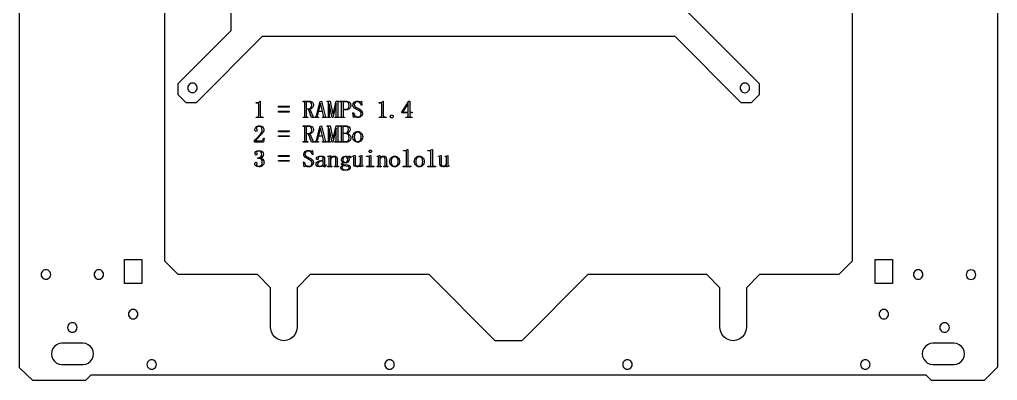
# Model space of a CAD drawing. Header units: millimetres. Extents: x -310 to 310, y -185 to 185.
# Drawn here: x -310.5 to 59.5, y -185 to -48.7 of the extents above; entities that cross this region are included whole.
import ezdxf

# ---------------------------------------------------------------- set-up
doc = ezdxf.new("R2010")
doc.units = ezdxf.units.MM
doc.header["$MEASUREMENT"] = 0

msp = doc.modelspace()

# ---------------------------------------------------------------- linework, layer by layer
for points in [[(-305.47, -185.03), (-310.47, -180.22), (-310.47, 179.97), (-305.47, 184.97), (54.53, 184.97), (59.53, 179.97), (59.53, -180.03), (54.53, -185.03), (34.53, -185.03), (32.53, -183.03), (-283.47, -183.03), (-285.47, -185.03)], [(-246.79, -74.04), (-246.85, -74.5), (-246.8, -74.97), (-246.62, -75.4), (-246.34, -75.78), (-245.97, -76.07), (-245.54, -76.25), (-245.07, -76.32), (-244.61, -76.27), (-244.17, -76.09), (-243.79, -75.81), (-243.5, -75.44), (-243.32, -75.01), (-243.25, -74.54), (-243.31, -74.08), (-243.48, -73.64), (-243.77, -73.26), (-244.13, -72.97), (-244.57, -72.79), (-245.03, -72.72), (-245.5, -72.78), (-245.93, -72.95), (-246.31, -73.23), (-246.6, -73.6)], [(-34.47, -75.44), (-34.29, -75.01), (-34.23, -74.54), (-34.29, -74.08), (-34.47, -73.64), (-34.76, -73.27), (-35.13, -72.98), (-35.57, -72.8), (-36.03, -72.74), (-36.5, -72.8), (-36.93, -72.98), (-37.3, -73.27), (-37.59, -73.64), (-37.77, -74.08), (-37.83, -74.54), (-37.77, -75.01), (-37.59, -75.44), (-37.3, -75.82), (-36.93, -76.1), (-36.5, -76.28), (-36.03, -76.34), (-35.57, -76.28), (-35.13, -76.1), (-34.76, -75.82)], [(-219.38, -79.53), (-219.38, -84.95), (-219.34, -85.2), (-219.21, -85.38), (-219, -85.49), (-218.69, -85.53), (-218.33, -85.53), (-218.33, -85.75), (-220.98, -85.75), (-220.98, -85.53), (-220.66, -85.53), (-220.35, -85.49), (-220.14, -85.38), (-220.01, -85.2), (-219.97, -84.95), (-219.97, -80.66), (-220.06, -80.41), (-220.33, -80.33), (-220.98, -80.33), (-220.98, -80.11), (-220.66, -80.11), (-220.27, -80.07), (-219.96, -79.97), (-219.71, -79.78), (-219.53, -79.53)], [(-201.06, -79.53), (-200.63, -79.56), (-200.26, -79.64), (-199.94, -79.77), (-199.67, -79.97), (-199.4, -80.4), (-199.31, -80.98), (-199.41, -81.6), (-199.54, -81.86), (-199.71, -82.07), (-200.14, -82.4), (-200.62, -82.58), (-199.53, -85.27), (-199.37, -85.47), (-199.17, -85.53), (-198.95, -85.53), (-198.95, -85.75), (-199.97, -85.75), (-201.17, -82.62), (-202, -82.62), (-202, -85.24), (-201.92, -85.46), (-201.67, -85.53), (-201.46, -85.53), (-201.46, -85.75), (-203.13, -85.75), (-203.13, -85.53), (-202.91, -85.53), (-202.67, -85.46), (-202.58, -85.24), (-202.58, -80.04), (-202.67, -79.82), (-202.91, -79.75), (-203.13, -79.75), (-203.13, -79.53)], [(-202, -82.4), (-201.2, -82.4), (-200.67, -82.31), (-200.26, -82.04), (-200.01, -81.63), (-199.93, -81.06), (-200.01, -80.48), (-200.26, -80.07), (-200.69, -79.83), (-201.27, -79.75), (-201.67, -79.75), (-201.92, -79.82), (-202, -80.04)], [(-195.82, -83.49), (-197.46, -83.49), (-197.78, -84.8), (-197.83, -85.12), (-197.79, -85.35), (-197.67, -85.48), (-197.46, -85.53), (-197.35, -85.53), (-197.35, -85.75), (-198.69, -85.75), (-198.69, -85.53), (-198.58, -85.53), (-198.36, -85.43), (-198.18, -85.13), (-196.77, -79.71), (-196.22, -79.53), (-194.84, -85.13), (-194.66, -85.43), (-194.4, -85.53), (-194.29, -85.53), (-194.29, -85.75), (-195.86, -85.75), (-195.86, -85.53), (-195.71, -85.53), (-195.55, -85.5), (-195.45, -85.4), (-195.42, -85.24), (-195.46, -85.02)], [(-196.58, -80.26), (-196.62, -80.26), (-197.38, -83.27), (-195.86, -83.27)], [(-190.04, -85.24), (-189.96, -85.46), (-189.71, -85.53), (-189.57, -85.53), (-189.57, -85.75), (-191.13, -85.75), (-191.13, -85.53), (-190.95, -85.53), (-190.7, -85.46), (-190.62, -85.24), (-190.62, -80.47), (-190.69, -80.47), (-191.93, -85.75), (-192.15, -85.75), (-193.27, -80.58), (-193.35, -80.58), (-193.35, -85.24), (-193.27, -85.46), (-193.02, -85.53), (-192.91, -85.53), (-192.91, -85.75), (-194, -85.75), (-194, -85.53), (-193.89, -85.53), (-193.65, -85.46), (-193.57, -85.24), (-193.57, -80.04), (-193.65, -79.82), (-193.89, -79.75), (-194.04, -79.75), (-194.04, -79.53), (-192.98, -79.53), (-191.93, -84.4), (-191.86, -84.4), (-190.73, -79.53), (-189.57, -79.53), (-189.57, -79.75), (-189.71, -79.75), (-189.96, -79.82), (-190.04, -80.04)], [(-188.07, -82.84), (-188.07, -85.24), (-187.99, -85.46), (-187.75, -85.53), (-187.49, -85.53), (-187.49, -85.75), (-189.24, -85.75), (-189.24, -85.53), (-188.98, -85.53), (-188.74, -85.46), (-188.66, -85.24), (-188.66, -80.04), (-188.74, -79.82), (-188.98, -79.75), (-189.2, -79.75), (-189.2, -79.53), (-187.06, -79.53), (-186.61, -79.56), (-186.22, -79.65), (-185.88, -79.79), (-185.6, -80), (-185.41, -80.24), (-185.27, -80.5), (-185.17, -81.13), (-185.27, -81.78), (-185.41, -82.06), (-185.6, -82.29), (-185.89, -82.53), (-186.21, -82.7), (-186.56, -82.8), (-186.95, -82.84)], [(-187.17, -82.62), (-186.61, -82.53), (-186.18, -82.26), (-186.01, -82.05), (-185.88, -81.8), (-185.78, -81.17), (-185.88, -80.53), (-186.01, -80.28), (-186.18, -80.07), (-186.37, -79.93), (-186.61, -79.83), (-187.24, -79.75), (-187.75, -79.75), (-187.99, -79.82), (-188.07, -80.04), (-188.07, -82.62)], [(-181.2, -84.15), (-181.28, -83.82), (-181.53, -83.49), (-182.1, -83.03), (-182.8, -82.66), (-183.47, -82.34), (-183.93, -82.04), (-184.1, -81.85), (-184.23, -81.63), (-184.33, -81.06), (-184.3, -80.76), (-184.21, -80.47), (-183.86, -79.97), (-183.61, -79.77), (-183.32, -79.64), (-182.98, -79.56), (-182.58, -79.53), (-182.2, -79.57), (-181.86, -79.67), (-181.42, -79.78), (-181.24, -79.72), (-181.06, -79.53), (-180.91, -81.02), (-181.13, -81.13), (-181.42, -80.49), (-181.71, -80.11), (-182.13, -79.87), (-182.66, -79.78), (-183.16, -79.85), (-183.49, -80.04), (-183.77, -80.42), (-183.86, -80.91), (-183.77, -81.36), (-183.49, -81.67), (-182.51, -82.15), (-181.7, -82.58), (-181.09, -83.09), (-180.79, -83.57), (-180.69, -84.15), (-180.72, -84.46), (-180.81, -84.76), (-180.96, -85.03), (-181.17, -85.27), (-181.42, -85.48), (-181.73, -85.63), (-182.08, -85.72), (-182.47, -85.75), (-182.88, -85.71), (-183.24, -85.6), (-183.64, -85.49), (-183.87, -85.56), (-184.11, -85.75), (-184.4, -83.97), (-184.18, -83.86), (-183.89, -84.66), (-183.6, -85.09), (-183.37, -85.27), (-183.09, -85.39), (-182.44, -85.49), (-181.93, -85.42), (-181.57, -85.2), (-181.41, -85.01), (-181.29, -84.77)], [(-172.84, -79.53), (-172.84, -84.95), (-172.8, -85.2), (-172.67, -85.38), (-172.45, -85.49), (-172.15, -85.53), (-171.78, -85.53), (-171.78, -85.75), (-174.44, -85.75), (-174.44, -85.53), (-174.11, -85.53), (-173.81, -85.49), (-173.59, -85.38), (-173.46, -85.2), (-173.42, -84.95), (-173.42, -80.66), (-173.51, -80.41), (-173.78, -80.33), (-174.44, -80.33), (-174.44, -80.11), (-174.11, -80.11), (-173.73, -80.07), (-173.41, -79.97), (-173.16, -79.78), (-172.98, -79.53)], [(-162.84, -85.06), (-162.8, -85.26), (-162.7, -85.41), (-162.53, -85.5), (-162.29, -85.53), (-161.97, -85.53), (-161.97, -85.75), (-164.37, -85.75), (-164.37, -85.53), (-163.97, -85.53), (-163.73, -85.5), (-163.56, -85.41), (-163.45, -85.26), (-163.42, -85.06), (-163.42, -83.93), (-165.86, -83.93), (-165.86, -83.75), (-163.2, -79.53), (-162.84, -79.53), (-162.84, -83.71), (-161.86, -83.71), (-161.86, -83.93), (-162.84, -83.93)], [(-163.46, -80.44), (-165.53, -83.71), (-163.42, -83.71), (-163.42, -80.44)], [(-212.44, -81.78), (-212.44, -81.46), (-208.4, -81.46), (-208.4, -81.78)], [(-212.44, -83.64), (-212.44, -83.31), (-208.4, -83.31), (-208.4, -83.64)], [(-169.27, -85.67), (-169.47, -85.81), (-169.67, -85.86), (-169.88, -85.81), (-170.07, -85.67), (-170.18, -85.51), (-170.22, -85.31), (-170.18, -85.11), (-170.07, -84.95), (-169.88, -84.81), (-169.67, -84.77), (-169.47, -84.81), (-169.27, -84.95), (-169.17, -85.11), (-169.13, -85.31), (-169.17, -85.51)], [(-219.86, -92.55), (-219.33, -91.98), (-218.96, -91.44), (-218.73, -90.92), (-218.66, -90.44), (-218.75, -89.81), (-218.86, -89.57), (-219.02, -89.38), (-219.37, -89.17), (-219.82, -89.09), (-220.28, -89.17), (-220.66, -89.38), (-220.82, -89.63), (-220.87, -89.93), (-220.84, -90.13), (-220.73, -90.29), (-220.65, -90.42), (-220.62, -90.58), (-220.71, -90.86), (-220.98, -90.95), (-221.17, -90.92), (-221.31, -90.84), (-221.42, -90.66), (-221.46, -90.4), (-221.36, -89.81), (-221.06, -89.35), (-220.77, -89.12), (-220.46, -88.97), (-220.12, -88.87), (-219.75, -88.84), (-219.35, -88.87), (-219.01, -88.95), (-218.72, -89.08), (-218.47, -89.27), (-218.28, -89.51), (-218.15, -89.77), (-218.04, -90.37), (-218.09, -90.78), (-218.25, -91.19), (-218.51, -91.6), (-218.87, -92), (-220.5, -93.65), (-220.95, -94.18), (-221.17, -94.51), (-219.02, -94.51), (-218.72, -94.45), (-218.48, -94.26), (-218.3, -93.94), (-218.18, -93.49), (-217.97, -93.49), (-218.18, -95.06), (-221.57, -95.06), (-221.57, -94.58), (-221.34, -94.2), (-220.97, -93.73)], [(-212.44, -91.09), (-212.44, -90.77), (-208.4, -90.77), (-208.4, -91.09)], [(-201.06, -88.84), (-200.63, -88.87), (-200.26, -88.95), (-199.94, -89.08), (-199.67, -89.27), (-199.4, -89.71), (-199.31, -90.29), (-199.41, -90.91), (-199.54, -91.17), (-199.71, -91.38), (-200.14, -91.71), (-200.62, -91.89), (-199.53, -94.58), (-199.37, -94.77), (-199.17, -94.84), (-198.95, -94.84), (-198.95, -95.06), (-199.97, -95.06), (-201.17, -91.93), (-202, -91.93), (-202, -94.55), (-201.92, -94.77), (-201.67, -94.84), (-201.46, -94.84), (-201.46, -95.06), (-203.13, -95.06), (-203.13, -94.84), (-202.91, -94.84), (-202.67, -94.77), (-202.58, -94.55), (-202.58, -89.35), (-202.67, -89.13), (-202.91, -89.06), (-203.13, -89.06), (-203.13, -88.84)], [(-202, -91.71), (-201.2, -91.71), (-200.67, -91.62), (-200.26, -91.35), (-200.01, -90.94), (-199.93, -90.37), (-200.01, -89.79), (-200.26, -89.38), (-200.69, -89.14), (-201.27, -89.06), (-201.67, -89.06), (-201.92, -89.13), (-202, -89.35)], [(-195.82, -92.8), (-197.46, -92.8), (-197.78, -94.11), (-197.83, -94.43), (-197.79, -94.66), (-197.67, -94.79), (-197.46, -94.84), (-197.35, -94.84), (-197.35, -95.06), (-198.69, -95.06), (-198.69, -94.84), (-198.58, -94.84), (-198.36, -94.74), (-198.18, -94.44), (-196.77, -89.02), (-196.22, -88.84), (-194.84, -94.44), (-194.66, -94.74), (-194.4, -94.84), (-194.29, -94.84), (-194.29, -95.06), (-195.86, -95.06), (-195.86, -94.84), (-195.71, -94.84), (-195.55, -94.81), (-195.45, -94.71), (-195.42, -94.55), (-195.46, -94.33)], [(-196.58, -89.57), (-196.62, -89.57), (-197.38, -92.58), (-195.86, -92.58)], [(-190.04, -94.55), (-189.96, -94.77), (-189.71, -94.84), (-189.57, -94.84), (-189.57, -95.06), (-191.13, -95.06), (-191.13, -94.84), (-190.95, -94.84), (-190.7, -94.77), (-190.62, -94.55), (-190.62, -89.78), (-190.69, -89.78), (-191.93, -95.06), (-192.15, -95.06), (-193.27, -89.89), (-193.35, -89.89), (-193.35, -94.55), (-193.27, -94.77), (-193.02, -94.84), (-192.91, -94.84), (-192.91, -95.06), (-194, -95.06), (-194, -94.84), (-193.89, -94.84), (-193.65, -94.77), (-193.57, -94.55), (-193.57, -89.35), (-193.65, -89.13), (-193.89, -89.06), (-194.04, -89.06), (-194.04, -88.84), (-192.98, -88.84), (-191.93, -93.71), (-191.86, -93.71), (-190.73, -88.84), (-189.57, -88.84), (-189.57, -89.06), (-189.71, -89.06), (-189.96, -89.13), (-190.04, -89.35)], [(-189.31, -95.06), (-189.31, -94.84), (-189.02, -94.84), (-188.77, -94.77), (-188.69, -94.55), (-188.69, -89.35), (-188.77, -89.13), (-189.02, -89.06), (-189.24, -89.06), (-189.24, -88.84), (-187.13, -88.84), (-186.7, -88.87), (-186.33, -88.95), (-186.01, -89.08), (-185.75, -89.27), (-185.5, -89.68), (-185.42, -90.26), (-185.52, -90.81), (-185.82, -91.24), (-186.11, -91.46), (-186.55, -91.67), (-186, -91.93), (-185.6, -92.26), (-185.4, -92.51), (-185.25, -92.79), (-185.16, -93.11), (-185.13, -93.46), (-185.16, -93.79), (-185.25, -94.08), (-185.4, -94.35), (-185.6, -94.58), (-185.86, -94.79), (-186.16, -94.94), (-186.5, -95.03), (-186.87, -95.06)], [(-187.17, -91.6), (-186.77, -91.5), (-186.37, -91.2), (-186.12, -90.82), (-186.04, -90.26), (-186.1, -89.76), (-186.29, -89.42), (-186.76, -89.15), (-187.35, -89.06), (-187.78, -89.06), (-188.03, -89.13), (-188.11, -89.35), (-188.11, -91.6)], [(-187.13, -94.84), (-186.63, -94.76), (-186.22, -94.51), (-186.05, -94.29), (-185.92, -94.03), (-185.82, -93.38), (-185.91, -92.69), (-186.02, -92.43), (-186.18, -92.22), (-186.4, -92.04), (-186.66, -91.92), (-187.27, -91.82), (-188.11, -91.82), (-188.11, -94.55), (-188.03, -94.77), (-187.78, -94.84)], [(-182.51, -90.98), (-182.16, -91.01), (-181.85, -91.1), (-181.56, -91.25), (-181.31, -91.46), (-181.01, -91.81), (-180.79, -92.19), (-180.66, -92.59), (-180.62, -93.02), (-180.66, -93.47), (-180.78, -93.88), (-180.99, -94.25), (-181.27, -94.58), (-181.53, -94.79), (-181.82, -94.94), (-182.15, -95.03), (-182.51, -95.06), (-182.86, -95.03), (-183.17, -94.94), (-183.46, -94.79), (-183.71, -94.58), (-184.01, -94.24), (-184.23, -93.87), (-184.36, -93.46), (-184.4, -93.02), (-184.36, -92.6), (-184.24, -92.2), (-184.03, -91.83), (-183.75, -91.49), (-183.48, -91.27), (-183.18, -91.11), (-182.86, -91.02)], [(-182.51, -91.24), (-182.96, -91.33), (-183.35, -91.6), (-183.55, -91.86), (-183.7, -92.18), (-183.79, -92.58), (-183.82, -93.06), (-183.79, -93.53), (-183.7, -93.93), (-183.55, -94.26), (-183.35, -94.51), (-182.97, -94.76), (-182.51, -94.84), (-182.05, -94.76), (-181.67, -94.51), (-181.47, -94.26), (-181.32, -93.93), (-181.23, -93.53), (-181.2, -93.06), (-181.23, -92.58), (-181.32, -92.18), (-181.47, -91.86), (-181.67, -91.6), (-182.07, -91.33)], [(-212.44, -92.95), (-212.44, -92.62), (-208.4, -92.62), (-208.4, -92.95)], [(-219.35, -101.02), (-218.84, -101.23), (-218.47, -101.49), (-218.09, -102.03), (-218, -102.32), (-217.97, -102.62), (-218, -102.97), (-218.1, -103.29), (-218.27, -103.59), (-218.51, -103.86), (-218.79, -104.08), (-219.11, -104.24), (-219.48, -104.33), (-219.89, -104.37), (-220.57, -104.27), (-220.85, -104.14), (-221.09, -103.97), (-221.39, -103.58), (-221.49, -103.17), (-221.46, -102.94), (-221.35, -102.77), (-221.2, -102.66), (-221.06, -102.62), (-220.8, -102.73), (-220.69, -102.88), (-220.66, -103.06), (-220.69, -103.27), (-220.8, -103.6), (-220.77, -103.75), (-220.66, -103.89), (-220.35, -104.06), (-219.93, -104.11), (-219.41, -104.03), (-219.02, -103.78), (-218.85, -103.57), (-218.72, -103.29), (-218.62, -102.55), (-218.71, -101.97), (-218.98, -101.53), (-219.2, -101.37), (-219.48, -101.26), (-220.26, -101.17), (-220.26, -100.91), (-219.64, -100.83), (-219.19, -100.6), (-218.93, -100.22), (-218.84, -99.67), (-218.92, -99.12), (-219.17, -98.69), (-219.51, -98.47), (-219.97, -98.4), (-220.35, -98.47), (-220.69, -98.69), (-220.8, -98.95), (-220.73, -99.24), (-220.66, -99.49), (-220.74, -99.79), (-220.84, -99.87), (-220.98, -99.89), (-221.24, -99.78), (-221.35, -99.61), (-221.38, -99.38), (-221.3, -98.95), (-221.06, -98.58), (-220.8, -98.39), (-220.51, -98.26), (-219.82, -98.15), (-219.17, -98.26), (-218.89, -98.39), (-218.66, -98.58), (-218.33, -99.05), (-218.22, -99.57), (-218.29, -100.05), (-218.5, -100.46), (-218.85, -100.78)], [(-199.82, -102.77), (-199.9, -102.44), (-200.15, -102.11), (-200.72, -101.65), (-201.42, -101.27), (-202.08, -100.96), (-202.55, -100.66), (-202.72, -100.47), (-202.85, -100.25), (-202.95, -99.67), (-202.92, -99.37), (-202.83, -99.09), (-202.47, -98.58), (-202.23, -98.39), (-201.94, -98.26), (-201.6, -98.17), (-201.2, -98.15), (-200.82, -98.18), (-200.47, -98.29), (-200.04, -98.4), (-199.86, -98.34), (-199.67, -98.15), (-199.53, -99.64), (-199.75, -99.75), (-200.04, -99.11), (-200.33, -98.73), (-200.75, -98.48), (-201.27, -98.4), (-201.77, -98.47), (-202.11, -98.66), (-202.38, -99.04), (-202.47, -99.53), (-202.38, -99.97), (-202.11, -100.29), (-201.13, -100.77), (-200.32, -101.2), (-199.71, -101.71), (-199.41, -102.19), (-199.31, -102.77), (-199.34, -103.08), (-199.43, -103.37), (-199.58, -103.64), (-199.78, -103.89), (-200.04, -104.1), (-200.35, -104.25), (-200.7, -104.34), (-201.09, -104.37), (-201.5, -104.33), (-201.86, -104.22), (-202.26, -104.11), (-202.48, -104.17), (-202.73, -104.37), (-203.02, -102.58), (-202.8, -102.47), (-202.51, -103.27), (-202.22, -103.71), (-201.98, -103.89), (-201.71, -104.01), (-201.06, -104.11), (-200.55, -104.04), (-200.18, -103.82), (-200.02, -103.63), (-199.91, -103.39)], [(-177.46, -98.22), (-177.35, -98.37), (-177.31, -98.51), (-177.35, -98.68), (-177.46, -98.84), (-177.61, -98.95), (-177.78, -98.98), (-177.96, -98.95), (-178.11, -98.84), (-178.22, -98.68), (-178.26, -98.51), (-178.22, -98.37), (-178.11, -98.22), (-177.96, -98.11), (-177.78, -98.07), (-177.61, -98.11)], [(-164.84, -98.15), (-164.24, -98.07), (-163.67, -97.86), (-163.6, -97.86), (-163.6, -103.86), (-163.52, -104.07), (-163.27, -104.15), (-162.44, -104.15), (-162.44, -104.37), (-165.27, -104.37), (-165.27, -104.15), (-164.44, -104.15), (-164.19, -104.07), (-164.11, -103.86), (-164.11, -98.66), (-164.19, -98.44), (-164.44, -98.37), (-165.24, -98.37), (-165.24, -98.15)], [(-155.53, -98.15), (-154.93, -98.07), (-154.37, -97.86), (-154.29, -97.86), (-154.29, -103.86), (-154.21, -104.07), (-153.97, -104.15), (-153.13, -104.15), (-153.13, -104.37), (-155.97, -104.37), (-155.97, -104.15), (-155.13, -104.15), (-154.88, -104.07), (-154.8, -103.86), (-154.8, -98.66), (-154.88, -98.44), (-155.13, -98.37), (-155.93, -98.37), (-155.93, -98.15)], [(-212.44, -100.4), (-212.44, -100.07), (-208.4, -100.07), (-208.4, -100.4)], [(-212.44, -102.26), (-212.44, -101.93), (-208.4, -101.93), (-208.4, -102.26)], [(-195.57, -103.89), (-196.28, -104.25), (-196.98, -104.37), (-197.59, -104.28), (-198.04, -104.04), (-198.28, -103.73), (-198.37, -103.38), (-198.27, -103.01), (-197.97, -102.62), (-197.61, -102.36), (-197.09, -102.12), (-196.41, -101.9), (-195.57, -101.71), (-195.57, -101.2), (-195.61, -100.91), (-195.75, -100.69), (-196.02, -100.56), (-196.47, -100.51), (-196.96, -100.56), (-197.31, -100.69), (-197.53, -100.91), (-197.53, -101.13), (-197.49, -101.26), (-197.53, -101.42), (-197.64, -101.53), (-197.82, -101.57), (-198.07, -101.47), (-198.15, -101.2), (-198.09, -100.96), (-197.93, -100.73), (-197.68, -100.54), (-197.36, -100.4), (-196.97, -100.32), (-196.51, -100.29), (-195.77, -100.37), (-195.51, -100.48), (-195.31, -100.62), (-195.12, -100.91), (-195.06, -101.27), (-195.06, -103.97), (-195.02, -104.07), (-194.91, -104.11), (-194.79, -104), (-194.66, -103.67), (-194.47, -103.6), (-194.58, -103.94), (-194.72, -104.17), (-194.89, -104.32), (-195.09, -104.37), (-195.26, -104.34), (-195.39, -104.25)], [(-195.57, -101.97), (-196.71, -102.29), (-197.11, -102.48), (-197.38, -102.69), (-197.66, -103.05), (-197.75, -103.38), (-197.68, -103.66), (-197.49, -103.89), (-197.22, -104.06), (-196.91, -104.11), (-196.27, -103.99), (-195.57, -103.64)], [(-193.31, -100.73), (-193.36, -100.57), (-193.49, -100.51), (-193.78, -100.51), (-193.78, -100.29), (-193.53, -100.29), (-193.2, -100.25), (-192.87, -100.11), (-192.8, -100.11), (-192.8, -101.02), (-192.49, -100.7), (-192.16, -100.47), (-191.81, -100.34), (-191.46, -100.29), (-190.93, -100.37), (-190.56, -100.62), (-190.33, -101.03), (-190.26, -101.6), (-190.26, -103.86), (-190.17, -104.07), (-189.93, -104.15), (-189.75, -104.15), (-189.75, -104.37), (-191.27, -104.37), (-191.27, -104.15), (-191.09, -104.15), (-190.85, -104.07), (-190.77, -103.86), (-190.77, -101.49), (-190.82, -101.09), (-190.97, -100.81), (-191.24, -100.64), (-191.6, -100.58), (-191.92, -100.64), (-192.23, -100.79), (-192.52, -101.05), (-192.8, -101.42), (-192.8, -103.86), (-192.72, -104.07), (-192.47, -104.15), (-192.29, -104.15), (-192.29, -104.37), (-193.82, -104.37), (-193.82, -104.15), (-193.64, -104.15), (-193.39, -104.07), (-193.31, -103.86)], [(-187.93, -103.42), (-186.4, -103.64), (-185.94, -103.75), (-185.61, -103.96), (-185.41, -104.24), (-185.35, -104.62), (-185.42, -104.94), (-185.64, -105.24), (-185.9, -105.43), (-186.26, -105.57), (-186.7, -105.65), (-187.24, -105.67), (-187.71, -105.65), (-188.11, -105.57), (-188.44, -105.43), (-188.69, -105.24), (-188.88, -104.97), (-188.95, -104.69), (-188.9, -104.46), (-188.76, -104.25), (-188.52, -104.04), (-188.18, -103.86), (-188.54, -103.57), (-188.63, -103.41), (-188.66, -103.24), (-188.53, -102.98), (-188.15, -102.66), (-188.39, -102.43), (-188.56, -102.19), (-188.66, -101.94), (-188.69, -101.67), (-188.58, -101.16), (-188.26, -100.69), (-187.8, -100.39), (-187.24, -100.29), (-186.69, -100.37), (-186.22, -100.62), (-185.78, -100.37), (-185.49, -100.29), (-185.2, -100.37), (-185.09, -100.62), (-185.16, -100.84), (-185.35, -100.91), (-185.53, -100.87), (-185.64, -100.73), (-185.69, -100.67), (-185.78, -100.66), (-186.07, -100.8), (-185.86, -101.22), (-185.78, -101.67), (-185.89, -102.11), (-186.22, -102.55), (-186.66, -102.82), (-187.24, -102.91), (-187.63, -102.87), (-187.93, -102.77), (-188.15, -102.94), (-188.22, -103.09), (-188.15, -103.32)], [(-187.24, -100.51), (-187.58, -100.58), (-187.89, -100.8), (-188.11, -101.17), (-188.18, -101.67), (-188.11, -102.07), (-187.89, -102.4), (-187.58, -102.62), (-187.24, -102.69), (-186.89, -102.62), (-186.58, -102.4), (-186.37, -102.07), (-186.29, -101.67), (-186.37, -101.17), (-186.58, -100.8), (-186.89, -100.58)], [(-183.53, -103.09), (-183.48, -103.55), (-183.35, -103.82), (-183.09, -103.96), (-182.77, -104), (-182.25, -103.93), (-181.86, -103.71), (-181.66, -103.47), (-181.49, -103.13), (-181.49, -100.84), (-181.57, -100.59), (-181.82, -100.51), (-182, -100.51), (-182, -100.29), (-181.82, -100.29), (-181.43, -100.23), (-181.06, -100.04), (-180.98, -100.04), (-180.98, -103.64), (-180.9, -103.86), (-180.66, -103.93), (-180.44, -103.93), (-180.44, -104.15), (-180.66, -104.15), (-181.03, -104.2), (-181.42, -104.37), (-181.49, -104.37), (-181.49, -103.6), (-181.74, -103.94), (-182.06, -104.17), (-182.43, -104.32), (-182.87, -104.37), (-183.34, -104.29), (-183.71, -104.07), (-183.96, -103.69), (-184.04, -103.13), (-184.04, -100.84), (-184.12, -100.59), (-184.37, -100.51), (-184.55, -100.51), (-184.55, -100.29), (-184.37, -100.29), (-183.97, -100.23), (-183.6, -100.04), (-183.53, -100.04)], [(-178.07, -100.84), (-178.16, -100.59), (-178.4, -100.51), (-179.17, -100.51), (-179.17, -100.29), (-178.8, -100.29), (-178.2, -100.23), (-177.64, -100.04), (-177.57, -100.04), (-177.57, -103.86), (-177.48, -104.07), (-177.24, -104.15), (-176.47, -104.15), (-176.47, -104.37), (-179.17, -104.37), (-179.17, -104.15), (-178.4, -104.15), (-178.16, -104.07), (-178.07, -103.86)], [(-174.69, -100.73), (-174.74, -100.57), (-174.87, -100.51), (-175.17, -100.51), (-175.17, -100.29), (-174.91, -100.29), (-174.58, -100.25), (-174.26, -100.11), (-174.18, -100.11), (-174.18, -101.02), (-173.87, -100.7), (-173.54, -100.47), (-173.2, -100.34), (-172.84, -100.29), (-172.31, -100.37), (-171.94, -100.62), (-171.71, -101.03), (-171.64, -101.6), (-171.64, -103.86), (-171.56, -104.07), (-171.31, -104.15), (-171.13, -104.15), (-171.13, -104.37), (-172.66, -104.37), (-172.66, -104.15), (-172.47, -104.15), (-172.23, -104.07), (-172.15, -103.86), (-172.15, -101.49), (-172.2, -101.09), (-172.36, -100.81), (-172.62, -100.64), (-172.98, -100.58), (-173.3, -100.64), (-173.61, -100.79), (-173.9, -101.05), (-174.18, -101.42), (-174.18, -103.86), (-174.1, -104.07), (-173.86, -104.15), (-173.67, -104.15), (-173.67, -104.37), (-175.2, -104.37), (-175.2, -104.15), (-175.02, -104.15), (-174.77, -104.07), (-174.69, -103.86)], [(-168.55, -100.29), (-168.2, -100.32), (-167.88, -100.41), (-167.6, -100.56), (-167.35, -100.77), (-167.05, -101.12), (-166.83, -101.5), (-166.7, -101.9), (-166.66, -102.33), (-166.7, -102.78), (-166.82, -103.19), (-167.02, -103.56), (-167.31, -103.89), (-167.57, -104.1), (-167.86, -104.25), (-168.18, -104.34), (-168.55, -104.37), (-168.9, -104.34), (-169.21, -104.25), (-169.5, -104.1), (-169.75, -103.89), (-170.05, -103.55), (-170.27, -103.17), (-170.4, -102.77), (-170.44, -102.33), (-170.4, -101.91), (-170.27, -101.51), (-170.07, -101.14), (-169.78, -100.8), (-169.52, -100.58), (-169.22, -100.42), (-168.9, -100.32)], [(-168.55, -100.55), (-168.99, -100.64), (-169.38, -100.91), (-169.59, -101.17), (-169.74, -101.49), (-169.83, -101.89), (-169.86, -102.37), (-169.83, -102.84), (-169.74, -103.24), (-169.59, -103.57), (-169.38, -103.82), (-169.01, -104.07), (-168.55, -104.15), (-168.08, -104.07), (-167.71, -103.82), (-167.5, -103.57), (-167.36, -103.24), (-167.27, -102.84), (-167.24, -102.37), (-167.27, -101.89), (-167.36, -101.49), (-167.5, -101.17), (-167.71, -100.91), (-168.1, -100.64)], [(-159.24, -100.29), (-158.89, -100.32), (-158.57, -100.41), (-158.29, -100.56), (-158.04, -100.77), (-157.74, -101.12), (-157.52, -101.5), (-157.39, -101.9), (-157.35, -102.33), (-157.39, -102.78), (-157.51, -103.19), (-157.72, -103.56), (-158, -103.89), (-158.26, -104.1), (-158.55, -104.25), (-158.87, -104.34), (-159.24, -104.37), (-159.59, -104.34), (-159.9, -104.25), (-160.19, -104.1), (-160.44, -103.89), (-160.74, -103.55), (-160.96, -103.17), (-161.09, -102.77), (-161.13, -102.33), (-161.09, -101.91), (-160.97, -101.51), (-160.76, -101.14), (-160.47, -100.8), (-160.21, -100.58), (-159.91, -100.42), (-159.59, -100.32)], [(-159.24, -100.55), (-159.68, -100.64), (-160.07, -100.91), (-160.28, -101.17), (-160.43, -101.49), (-160.52, -101.89), (-160.55, -102.37), (-160.52, -102.84), (-160.43, -103.24), (-160.28, -103.57), (-160.07, -103.82), (-159.7, -104.07), (-159.24, -104.15), (-158.77, -104.07), (-158.4, -103.82), (-158.2, -103.57), (-158.05, -103.24), (-157.96, -102.84), (-157.93, -102.37), (-157.96, -101.89), (-158.05, -101.49), (-158.2, -101.17), (-158.4, -100.91), (-158.79, -100.64)], [(-150.95, -103.09), (-150.9, -103.55), (-150.77, -103.82), (-150.51, -103.96), (-150.18, -104), (-149.67, -103.93), (-149.27, -103.71), (-149.07, -103.47), (-148.91, -103.13), (-148.91, -100.84), (-148.99, -100.59), (-149.24, -100.51), (-149.42, -100.51), (-149.42, -100.29), (-149.24, -100.29), (-148.85, -100.23), (-148.47, -100.04), (-148.4, -100.04), (-148.4, -103.64), (-148.32, -103.86), (-148.07, -103.93), (-147.86, -103.93), (-147.86, -104.15), (-148.07, -104.15), (-148.45, -104.2), (-148.84, -104.37), (-148.91, -104.37), (-148.91, -103.6), (-149.16, -103.94), (-149.47, -104.17), (-149.85, -104.32), (-150.29, -104.37), (-150.76, -104.29), (-151.13, -104.07), (-151.37, -103.69), (-151.46, -103.13), (-151.46, -100.84), (-151.54, -100.59), (-151.78, -100.51), (-151.97, -100.51), (-151.97, -100.29), (-151.78, -100.29), (-151.39, -100.23), (-151.02, -100.04), (-150.95, -100.04)], [(-186.18, -104.18), (-187.82, -103.93), (-188.11, -104.07), (-188.31, -104.25), (-188.43, -104.45), (-188.47, -104.69), (-188.42, -104.91), (-188.26, -105.13), (-188.06, -105.27), (-187.8, -105.37), (-187.09, -105.46), (-186.43, -105.37), (-186.17, -105.25), (-185.97, -105.09), (-185.86, -104.92), (-185.82, -104.69), (-185.91, -104.35), (-186.02, -104.24)], [(-270.72, -148.38), (-270.72, -139.38), (-264.22, -139.38), (-264.22, -148.38)], [(13.28, -148.38), (13.28, -139.38), (19.78, -139.38), (19.78, -148.38)], [(-299.23, -143.74), (-299.6, -143.45), (-300.04, -143.27), (-300.5, -143.21), (-300.97, -143.27), (-301.4, -143.45), (-301.78, -143.74), (-302.06, -144.11), (-302.24, -144.55), (-302.3, -145.01), (-302.24, -145.48), (-302.06, -145.91), (-301.78, -146.28), (-301.4, -146.57), (-300.97, -146.75), (-300.5, -146.81), (-300.04, -146.75), (-299.6, -146.57), (-299.23, -146.28), (-298.94, -145.91), (-298.76, -145.48), (-298.7, -145.01), (-298.76, -144.55), (-298.94, -144.11)], [(-278.69, -145.01), (-278.75, -144.55), (-278.93, -144.11), (-279.22, -143.74), (-279.59, -143.45), (-280.02, -143.27), (-280.49, -143.21), (-280.95, -143.27), (-281.39, -143.45), (-281.76, -143.74), (-282.05, -144.11), (-282.23, -144.55), (-282.29, -145.01), (-282.23, -145.48), (-282.05, -145.91), (-281.76, -146.28), (-281.39, -146.57), (-280.95, -146.75), (-280.49, -146.81), (-280.02, -146.75), (-279.59, -146.57), (-279.22, -146.28), (-278.93, -145.91), (-278.75, -145.48)], [(27.8, -144.58), (27.74, -145.04), (27.8, -145.51), (27.98, -145.94), (28.27, -146.31), (28.64, -146.6), (29.08, -146.78), (29.54, -146.84), (30.01, -146.78), (30.44, -146.6), (30.82, -146.31), (31.1, -145.94), (31.28, -145.51), (31.34, -145.04), (31.28, -144.57), (31.1, -144.14), (30.82, -143.77), (30.44, -143.48), (30.01, -143.3), (29.54, -143.24), (29.08, -143.3), (28.64, -143.48), (28.27, -143.77), (27.98, -144.14)], [(51.32, -145.09), (51.26, -144.62), (51.08, -144.19), (50.79, -143.81), (50.42, -143.53), (49.99, -143.35), (49.52, -143.29), (49.06, -143.35), (48.62, -143.53), (48.25, -143.81), (47.96, -144.19), (47.78, -144.62), (47.72, -145.09), (47.78, -145.55), (47.96, -145.99), (48.25, -146.36), (48.62, -146.64), (49.06, -146.82), (49.52, -146.89), (49.99, -146.82), (50.42, -146.64), (50.79, -146.36), (51.08, -145.99), (51.26, -145.55)], [(-266.59, -158.46), (-267.02, -158.28), (-267.49, -158.22), (-267.95, -158.28), (-268.39, -158.46), (-268.76, -158.75), (-269.05, -159.12), (-269.23, -159.56), (-269.29, -160.02), (-269.23, -160.49), (-269.05, -160.92), (-268.76, -161.29), (-268.39, -161.58), (-267.95, -161.76), (-267.49, -161.82), (-267.02, -161.76), (-266.59, -161.58), (-266.22, -161.29), (-265.93, -160.92), (-265.75, -160.49), (-265.69, -160.02), (-265.75, -159.56), (-265.93, -159.12), (-266.22, -158.75)], [(18.33, -160.03), (18.27, -159.57), (18.09, -159.13), (17.8, -158.76), (17.43, -158.47), (16.99, -158.29), (16.53, -158.23), (16.06, -158.29), (15.63, -158.47), (15.26, -158.76), (14.97, -159.13), (14.79, -159.57), (14.73, -160.03), (14.79, -160.5), (14.97, -160.93), (15.26, -161.3), (15.63, -161.59), (16.06, -161.77), (16.53, -161.83), (16.99, -161.77), (17.43, -161.59), (17.8, -161.3), (18.09, -160.93), (18.27, -160.5)], [(-292.05, -164.13), (-292.23, -164.56), (-292.3, -165.03), (-292.23, -165.49), (-292.05, -165.93), (-291.77, -166.3), (-291.4, -166.58), (-290.96, -166.76), (-290.5, -166.82), (-290.03, -166.76), (-289.6, -166.58), (-289.22, -166.3), (-288.94, -165.92), (-288.76, -165.49), (-288.7, -165.02), (-288.76, -164.56), (-288.94, -164.12), (-289.22, -163.75), (-289.6, -163.47), (-290.03, -163.29), (-290.5, -163.22), (-290.96, -163.29), (-291.4, -163.47), (-291.77, -163.75)], [(39.53, -163.26), (39.07, -163.33), (38.63, -163.51), (38.26, -163.79), (37.97, -164.16), (37.79, -164.6), (37.73, -165.06), (37.79, -165.53), (37.97, -165.96), (38.26, -166.34), (38.63, -166.62), (39.07, -166.8), (39.53, -166.86), (40, -166.8), (40.43, -166.62), (40.81, -166.34), (41.09, -165.96), (41.27, -165.53), (41.33, -165.06), (41.27, -164.6), (41.09, -164.16), (40.8, -163.79), (40.43, -163.51), (40, -163.33)], [(-285.41, -171.13), (-286.45, -171), (-294.44, -171), (-295.48, -171.13), (-296.44, -171.53), (-297.27, -172.17), (-297.91, -173), (-298.31, -173.96), (-298.44, -175), (-298.31, -176.03), (-297.91, -177), (-297.27, -177.82), (-296.44, -178.46), (-295.48, -178.86), (-294.44, -179), (-286.38, -179), (-285.41, -178.86), (-284.45, -178.46), (-283.62, -177.82), (-282.98, -177), (-282.59, -176.03), (-282.45, -175), (-282.59, -173.96), (-282.98, -173), (-283.62, -172.17), (-284.45, -171.53)], [(44.12, -171.13), (43.09, -171), (35.09, -171), (34.06, -171.13), (33.09, -171.53), (32.26, -172.17), (31.63, -173), (31.23, -173.96), (31.09, -175), (31.23, -176.03), (31.63, -177), (32.26, -177.82), (33.09, -178.46), (34.06, -178.86), (35.09, -179), (43.16, -179), (44.12, -178.86), (45.09, -178.46), (45.92, -177.82), (46.55, -177), (46.95, -176.03), (47.09, -175), (46.95, -173.96), (46.55, -173), (45.92, -172.17), (45.09, -171.53)], [(-258.67, -179.03), (-258.73, -178.57), (-258.91, -178.13), (-259.2, -177.76), (-259.57, -177.47), (-260.01, -177.29), (-260.47, -177.23), (-260.94, -177.29), (-261.37, -177.47), (-261.74, -177.76), (-262.03, -178.13), (-262.21, -178.57), (-262.27, -179.03), (-262.21, -179.5), (-262.03, -179.93), (-261.74, -180.3), (-261.37, -180.59), (-260.94, -180.77), (-260.47, -180.83), (-260.01, -180.77), (-259.57, -180.59), (-259.2, -180.3), (-258.91, -179.93), (-258.73, -179.5)], [(-168.67, -179.03), (-168.73, -178.57), (-168.91, -178.13), (-169.2, -177.76), (-169.57, -177.47), (-170.01, -177.29), (-170.47, -177.23), (-170.94, -177.29), (-171.37, -177.47), (-171.74, -177.76), (-172.03, -178.13), (-172.21, -178.57), (-172.27, -179.03), (-172.21, -179.5), (-172.03, -179.93), (-171.74, -180.3), (-171.37, -180.59), (-170.94, -180.77), (-170.47, -180.83), (-170.01, -180.77), (-169.57, -180.59), (-169.2, -180.3), (-168.91, -179.93), (-168.73, -179.5)], [(-78.67, -179.03), (-78.73, -178.57), (-78.91, -178.13), (-79.2, -177.76), (-79.57, -177.47), (-80.01, -177.29), (-80.47, -177.23), (-80.94, -177.29), (-81.37, -177.47), (-81.74, -177.76), (-82.03, -178.13), (-82.21, -178.57), (-82.27, -179.03), (-82.21, -179.5), (-82.03, -179.93), (-81.74, -180.3), (-81.37, -180.59), (-80.94, -180.77), (-80.47, -180.83), (-80.01, -180.77), (-79.57, -180.59), (-79.2, -180.3), (-78.91, -179.93), (-78.73, -179.5)], [(7.73, -179.03), (7.79, -179.5), (7.97, -179.93), (8.26, -180.3), (8.63, -180.59), (9.06, -180.77), (9.53, -180.83), (9.99, -180.77), (10.43, -180.59), (10.8, -180.3), (11.09, -179.93), (11.27, -179.5), (11.33, -179.03), (11.27, -178.57), (11.09, -178.13), (10.8, -177.76), (10.43, -177.47), (9.99, -177.29), (9.53, -177.23), (9.06, -177.29), (8.63, -177.47), (8.26, -177.76), (7.97, -178.13), (7.79, -178.57)]]:
    msp.add_lwpolyline(points, close=True)
for points in [[(4.53, 139.97), (4.53, -140.03), (-0.47, -145.03), (-30.47, -145.03), (-35.47, -150.03), (-35.47, -165.1), (-35.63, -166.33), (-36.13, -167.54), (-36.93, -168.57), (-37.97, -169.37), (-39.18, -169.87), (-40.47, -170.04), (-41.77, -169.87), (-42.98, -169.37), (-44.01, -168.57), (-44.81, -167.54), (-45.31, -166.33), (-45.47, -165.1), (-45.47, -150.03), (-50.47, -145.03), (-95.47, -145.03), (-120.47, -170.03), (-130.47, -170.03), (-155.47, -145.03), (-200.47, -145.03), (-205.47, -150.03), (-205.47, -165.1), (-205.63, -166.33), (-206.13, -167.54), (-206.93, -168.57), (-207.97, -169.37), (-209.18, -169.87), (-210.47, -170.04), (-211.77, -169.87), (-212.98, -169.37), (-214.01, -168.57), (-214.81, -167.54), (-215.31, -166.33), (-215.47, -165.1), (-215.47, -150.03), (-220.47, -145.03), (-250.47, -145.03), (-255.47, -140.03), (-255.47, 139.97)], [(-230.54, -33.03), (-230.54, -53.03), (-250.54, -73.03), (-250.54, -77.03), (-247.54, -80.03), (-243.54, -80.03), (-218.54, -55.03), (-62.54, -55.03), (-37.54, -80.03), (-33.54, -80.03), (-30.54, -77.03), (-30.54, -73.03), (-50.54, -53.03), (-70.54, -33.03)], [(39.25, -179), (39.53, -179.03), (39.81, -179)]]:
    msp.add_lwpolyline(points)

doc.saveas('drawing.dxf')
